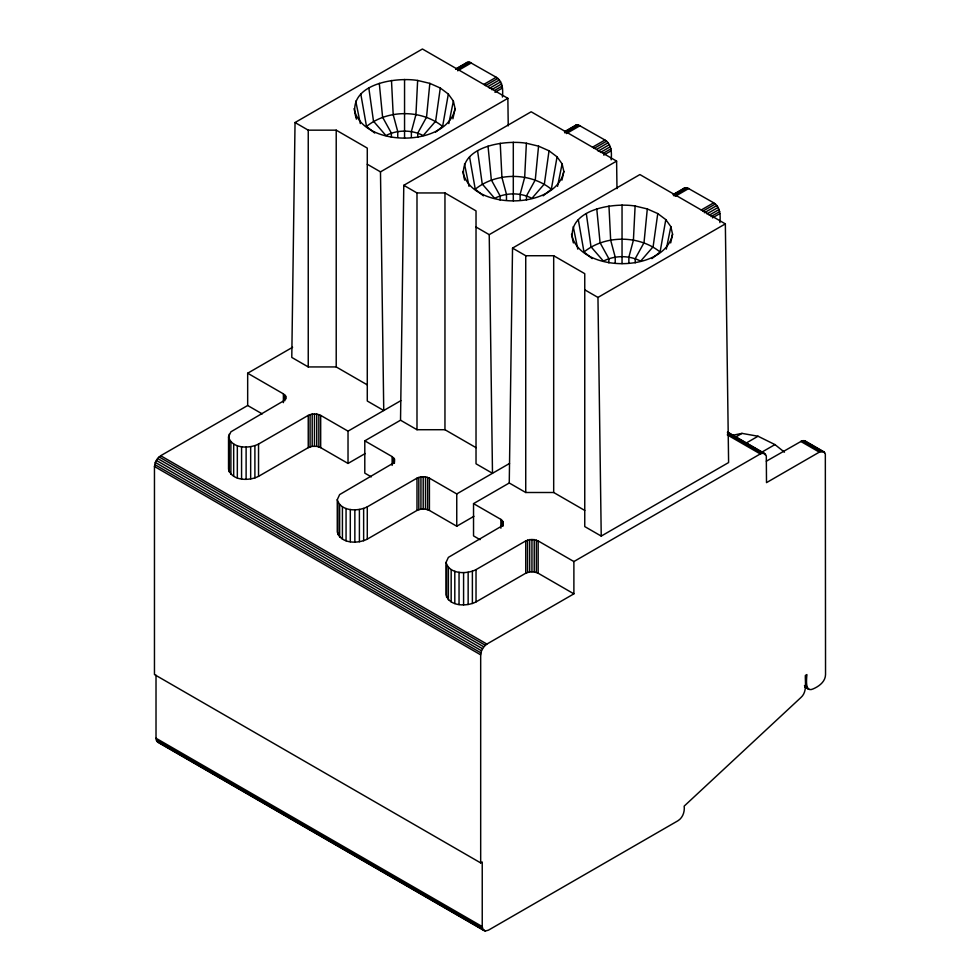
<?xml version="1.0" encoding="UTF-8"?>
<svg xmlns="http://www.w3.org/2000/svg" width="980" height="980" viewBox="0 0 980 980"><rect width="100%" height="100%" fill="white"/><g stroke="black" fill="none" stroke-linecap="round" stroke-linejoin="round"><path stroke-width="1.47" d="M508.24 125.869L507.861 98.331L422.429 49L295.041 122.537L291.783 357.43L308.247 366.937L336.214 366.937L367.28 384.871M371.31 476.88L364.793 473.132L364.793 440.841L400.526 420.212L403.785 185.318L531.16 111.781L616.604 161.112L616.984 188.65M480.041 539.662L473.536 535.901L473.536 503.622L509.257 482.993L512.528 248.099L639.903 174.562L725.347 223.881L728.606 462.548L601.23 536.085L584.754 526.579L584.754 273.665L553.688 255.731L525.733 255.731L512.528 248.099M355.912 117.355C346.491 84.341 394.818 76.734 417.639 80.458L415.937 114.636L411.38 131.602L411.38 137.188M464.655 180.136C455.222 147.123 503.561 139.515 526.383 143.239L524.668 177.417L520.123 194.383L520.123 199.969M573.398 242.918C563.966 209.904 612.292 202.297 635.114 206.021L633.411 240.186L628.866 257.164L628.866 262.75M417.639 80.458L429.828 83.374L426.533 117.171L417.75 133.133L417.75 137.31M526.383 143.239L538.559 146.155L535.264 179.94L526.481 195.902L526.481 200.092M635.114 206.021L647.302 208.936L644.007 242.721L635.224 258.683L635.224 262.873M766.348 461.2L802.289 440.694L805.082 440.939L823.715 451.707L825.332 453.997L825.54 674.558C825.405 681.688 819.06 686.355 813.106 688.916C804.605 692.921 806.663 678.687 806.895 674.558L805.34 675.465C805.119 682.778 807.214 691.929 800.942 697.49L684.175 806.124C684.861 811.648 682.852 817.724 677.964 820.75L488.444 930.167L485.345 931L483.067 929.689L482.234 926.578L482.234 862.008L480.678 862.902L154.46 674.558L154.46 466.492L155.293 462.425L157.572 458.481L160.671 455.725L247.671 405.5L262.224 413.903M480.678 862.902L480.678 654.824L481.511 650.757L483.789 646.825L486.889 644.068L573.888 593.843L573.888 561.552L760.296 453.936L763.395 453.103L766.299 455.786L766.507 482.638L819.329 452.135L823.715 451.707M429.828 83.374L440.29 88.016L435.635 121.202L423.201 135.546C411.747 129.642 397.378 129.642 385.924 135.546L373.49 121.202L368.835 88.016M538.559 146.155L549.033 150.798L544.365 183.983L531.944 198.328C520.478 192.423 506.121 192.423 494.655 198.328L482.234 183.983L477.579 150.798M647.302 208.936L657.764 213.579L653.109 246.752L640.675 261.109C629.221 255.204 614.864 255.204 603.398 261.109L590.977 246.752L586.31 213.579M435.586 132.104L442.617 126.457L448.326 94.056L440.29 88.016M543.153 195.829L551.348 189.226L557.057 156.837L549.033 150.798M651.896 258.61L660.091 252.007L665.8 219.618L657.764 213.579M448.816 123.578L453.373 101.087L448.326 94.056M557.559 186.359L562.104 163.868L557.057 156.837M666.302 249.141L670.847 226.65L665.8 219.618M452.895 118.801L455.088 108.645L453.373 101.087M561.944 180.136L563.831 171.427L562.104 163.868M670.688 242.918L672.562 234.196L670.847 226.65M365.173 453.544L348.023 463.442L320.68 447.652L316.736 446.341L312.191 446.341L308.247 447.652L258.536 476.354C249.251 481.143 231.917 481.131 228.536 469.175L228.536 436.896L230.888 431.825L283.392 401.016L285.67 398.75L285.67 396.116L283.392 393.85L247.671 373.221L247.671 405.5M473.904 516.313L456.754 526.223L429.412 510.433L425.479 509.122L420.935 509.122L416.99 510.433L367.28 539.135C357.982 543.924 340.66 543.912 337.279 531.956L337.279 499.678L339.631 494.594L392.135 463.797L394.413 461.519L394.413 458.897L392.135 456.619L364.793 440.841M455.088 108.645C447.199 147.931 361.926 147.931 354.037 108.645M573.888 593.843L538.155 573.214L534.223 571.904L529.666 571.904L525.733 573.214L476.023 601.916C466.725 606.706 449.404 606.694 446.023 594.738L446.023 562.459L448.375 557.375L500.878 526.579L503.144 524.3L503.144 521.679L500.878 519.4L473.536 503.622M563.831 171.427C555.93 210.7 470.67 210.7 462.768 171.427M672.562 234.196C664.673 273.481 579.413 273.481 571.512 234.196M465.353 64.754L466.97 62.463L469.751 62.218L496.211 77.249C502.985 81.316 503.071 90.136 502.422 97.057M574.096 127.535L575.701 125.244L578.494 124.999L604.954 140.03C611.728 144.097 611.802 152.917 611.165 159.838M682.84 190.316L684.444 188.025L687.225 187.78L713.697 202.811C720.459 206.866 720.545 215.698 719.908 222.619M374.703 133.047L366.508 126.457C387.541 109.38 421.584 109.38 442.617 126.457M483.446 195.829L475.251 189.226C496.284 172.161 530.315 172.161 551.348 189.226M592.19 258.61L583.994 252.007C605.015 234.943 639.058 234.943 660.091 252.007M455.786 68.919L466.97 62.463M455.823 69.249L468.256 62.071M457.329 69.396L469.751 62.218M457.685 70.793L471.356 62.904M483.789 84.427L496.211 77.249M485.394 85.603L497.828 78.424M488.138 86.461L499.322 80.005M489.424 88.347L500.609 81.891M491.654 89.682L501.601 83.949M494.765 90.344L502.213 86.032M494.974 92.316L502.422 88.016M367.28 164.248L380.485 171.868L507.861 98.331M564.517 131.7L575.701 125.244M564.566 132.018L576.987 124.852M564.823 132.888L578.494 124.999M566.428 133.574L580.099 125.685M592.52 147.208L604.954 140.03M594.137 148.384L606.559 141.206M596.869 149.242L608.053 142.786M598.168 151.128L609.352 144.673M600.397 152.464L610.332 146.731M603.496 153.113L610.957 148.813M603.705 155.097L611.165 150.798M247.671 373.221L292.616 347.263M476.023 227.029L489.228 234.649L616.604 161.112M673.26 194.481L684.444 188.025M673.297 194.8L685.731 187.633M673.554 195.669L687.225 187.78M675.171 196.355L688.842 188.466M228.536 436.896C231.917 448.84 249.251 448.852 258.536 444.063L308.247 415.373L312.191 414.05L316.736 414.05L320.68 415.373L348.023 431.151L400.82 400.673M701.264 209.989L713.697 202.811M702.868 211.153L715.302 203.987M704.375 212.746L716.797 205.567M706.899 213.91L718.083 207.454M709.128 215.245L719.075 209.5M710.99 216.617L719.688 211.594M712.448 217.879L719.908 213.579M584.754 289.811L597.959 297.43L725.347 223.881M337.279 499.678C340.66 511.621 357.982 511.634 367.28 506.844L416.99 478.154L420.935 476.831L425.479 476.831L429.412 478.154L456.754 493.932L509.551 463.454M446.023 562.459C449.404 574.403 466.725 574.415 476.023 569.625L525.733 540.923L529.666 539.613L534.223 539.613L538.155 540.923L573.888 561.552M734.118 437.925L741.995 433.38L758.03 436.235L774.947 444.589L784.466 452.184M744.91 443.805L758.03 436.235M761.827 452.16L774.947 444.589M732.158 435.377L741.995 433.38M160.622 742.509L156.849 741.346L156.016 738.246L156.016 675.171M295.041 122.537L308.247 130.169L336.214 130.169L367.28 148.103L367.28 401.016L383.744 410.522L380.485 171.868M403.785 185.318L416.99 192.95L444.957 192.95L476.023 210.884L476.023 463.797L492.487 473.303L489.228 234.649M400.526 420.212L416.99 429.718L444.957 429.718L476.023 447.652M509.257 482.993L525.733 492.499L553.688 492.499L584.754 510.433M803.784 440.547L824.707 452.625M802.289 440.694L820.934 451.462M800.685 441.38L819.329 452.135M727.711 432.156L764.682 453.495M727.38 432.303L765.674 454.414M727.577 433.43L761.901 453.25M727.283 434.875L760.296 453.936M804.458 685.535L807.104 687.066M805.082 686.907L808.672 688.977M804.739 687.054L808.721 689.344M160.671 455.725L486.889 644.068M159.066 456.901L485.284 645.244M157.572 458.481L483.789 646.825M156.286 460.367L482.503 648.711M155.293 462.425L481.511 650.757M154.669 464.508L480.886 652.852M154.46 466.492L480.678 654.824M156.016 738.246L482.234 926.578M156.224 739.973L482.442 928.317M156.849 741.346L485.345 931M157.841 742.264L484.059 930.608M805.082 440.939L806.062 441.858M355.752 116.191L356.389 119.144M573.239 226.65L577.784 249.141M464.496 163.868L469.04 186.359M355.752 101.087L360.309 123.578M578.286 219.618L583.994 252.007M469.543 156.837L475.251 189.226M360.799 94.056L366.508 126.457M596.771 208.936L600.066 242.721L608.862 258.683L608.862 262.873M488.04 146.155L491.335 179.94L500.119 195.902L500.119 200.092M379.297 83.374L382.592 117.171L391.375 133.133L391.375 137.31M608.96 206.021L610.663 240.186L615.22 257.164L615.22 262.75M500.229 143.239L501.932 177.417L506.476 194.383L506.476 199.969M391.486 80.458L393.188 114.636L397.745 131.602L397.745 137.188M597.959 297.43L601.23 536.085M622.043 205.028L622.043 263.62M553.688 255.731L553.688 492.499M538.155 540.923L538.155 573.214M536.342 540.127L536.342 572.406M534.223 539.613L534.223 571.904M531.944 539.441L531.944 571.732M529.666 539.613L529.666 571.904M527.546 540.127L527.546 572.406M525.733 255.731L525.733 492.499M525.733 540.923L525.733 573.214M513.299 142.247L513.299 200.839M503.144 521.679L503.144 526.076M502.274 520.454L502.274 526.321M500.878 519.4L500.878 528.208M476.023 569.625L476.023 601.916M472.385 571.242L472.385 603.533M468.146 572.259L468.146 604.538M463.589 572.602L463.589 604.893M459.044 572.259L459.044 604.538M456.754 493.932L456.754 526.223M454.806 571.242L454.806 603.533M451.168 569.625L451.168 601.916M448.375 567.53L448.375 599.809M446.611 565.08L446.611 597.371M444.957 192.95L444.957 429.718M429.412 478.154L429.412 510.433M427.599 477.346L427.599 509.625M425.479 476.831L425.479 509.122M423.201 476.66L423.201 508.951M420.935 476.831L420.935 509.122M418.815 477.346L418.815 509.625M416.99 192.95L416.99 429.718M416.99 478.154L416.99 510.433M404.556 79.466L404.556 138.07M394.413 458.897L394.413 463.295M393.531 457.672L393.531 463.54M392.135 456.619L392.135 465.427M367.28 506.844L367.28 539.135M363.641 508.461L363.641 540.752M359.403 509.478L359.403 541.756M354.858 509.821L354.858 542.112M350.301 509.478L350.301 541.756M348.023 431.151L348.023 463.442M346.062 508.461L346.062 540.752M342.424 506.844L342.424 539.135M339.631 504.749L339.631 537.028M337.88 502.299L337.88 534.59M336.214 130.169L336.214 366.937M320.68 415.373L320.68 447.652M318.855 414.565L318.855 446.856M316.736 414.05L316.736 446.341M314.47 413.879L314.47 446.17M312.191 414.05L312.191 446.341M310.072 414.565L310.072 446.856M308.247 130.169L308.247 366.937M308.247 415.373L308.247 447.652M285.67 396.116L285.67 399.056M284.788 394.891L284.788 400.771M283.392 393.85L283.392 402.645M258.536 444.063L258.536 476.354M254.898 445.68L254.898 477.971M250.66 446.696L250.66 478.987M246.115 447.039L246.115 479.33M241.57 446.696L241.57 478.987M237.332 445.68L237.332 477.971M233.681 444.063L233.681 476.354M230.888 441.968L230.888 474.259M229.136 434.263L229.136 437.202M229.136 439.518L229.136 471.809"/></g></svg>
